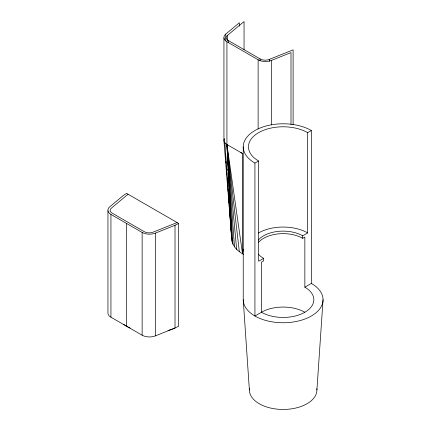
<?xml version="1.0" encoding="UTF-8"?>
<svg xmlns="http://www.w3.org/2000/svg" width="431" height="431" viewBox="0 0 431 431"><rect width="100%" height="100%" fill="white"/><g stroke="black" fill="none" stroke-linecap="round" stroke-linejoin="round"><path stroke-width="0.65" d="M243.547 254.312L242.513 253.789L242.529 153.517A36.84 21.27 0 0 1 240.881 152.504M316.914 389.953L323.051 299.717M243.305 249.156L242.513 253.789C236.808 250.508 231.108 244.722 231.846 237.632M225.736 40.837L225.736 34.119L239.35 22.762L239.35 26.124M227.649 40.606L227.649 35.223L244.048 21.55L244.048 49.813M128.055 194.236L111.661 207.909A6.697 3.868 0 0 0 112.507 213.329L144.04 231.539A6.842 3.949 0 0 0 153.431 232.023L177.114 222.558M304.852 312.254A30.698 17.725 0 0 0 261.439 312.254L254.926 316.009L254.926 163.112L258.616 160.984A34.69 20.025 0 0 1 258.616 132.656A34.69 20.025 0 0 1 307.675 132.656L311.365 130.528L311.365 283.426A39.911 23.042 0 0 1 298.419 321.003A39.911 23.042 0 0 1 243.235 299.717L243.235 146.82M258.368 254.139A27.627 15.952 0 0 0 263.61 258.363L258.616 261.245L258.616 160.984M258.368 240.029A27.627 15.952 0 0 1 302.681 235.8L307.675 232.918L307.675 132.656M258.368 242.534A27.627 15.952 0 0 1 302.681 238.311L304.852 237.055L304.852 287.186A30.698 17.725 0 0 1 301.835 313.779L298.494 315.066A30.698 17.725 0 0 1 261.439 312.254L261.439 262.123L263.61 260.868L263.61 258.363M304.852 287.186L311.365 283.426M178.633 223.436L126.536 193.357L123.358 195.453L109.743 206.805A10.349 5.975 0 0 0 110.934 214.428L142.138 232.444A10.349 5.975 0 0 0 155.343 233.133L175.013 225.273L178.633 223.436L178.633 326.202L175.013 328.039L155.343 335.9A10.349 5.975 0 0 1 142.138 335.21L110.934 317.2A10.349 5.975 0 0 1 107.949 313.509L107.949 210.743M227.649 35.223A6.697 3.868 0 0 0 228.495 40.643L260.028 58.853A6.842 3.949 0 0 0 269.418 59.338L293.107 49.872L293.107 124.564M225.736 34.119A10.349 5.975 0 0 0 226.927 41.742L258.126 59.758A10.349 5.975 0 0 0 271.336 60.448L291 52.587L291 124.457M242.529 153.517L226.927 144.509L224.869 142.817L223.937 140.824L223.937 38.057M242.513 253.789L226.927 144.509L226.927 41.742M239.334 251.693L226.927 144.509L231.722 238.742L223.937 140.824L224.239 138.766L224.335 140.107M236.657 249.382L226.927 144.509L232.034 241.516M234.523 246.882L226.927 144.509L232.977 244.248M225.946 161.577L226.043 162.918M226.399 167.616L226.496 168.957M226.749 172.314L226.9 174.323M227.202 178.353L227.352 180.363M227.6 183.719L227.805 186.402M228.004 189.085L228.204 191.773M228.403 194.456L228.656 197.813M228.807 199.822L229.06 203.179M229.211 205.194L229.507 209.218M229.61 210.56L230.364 220.624M230.466 221.965L231.722 238.742L231.366 232.708M224.869 142.817L231.722 238.742M243.235 299.717L249.377 389.953M227.778 169.022L227.864 170.358M228.29 177.055L228.376 178.391M229.082 193.842L229.163 195.184M229.513 201.218L229.675 203.895M230.025 209.924L230.143 211.939M230.499 217.967L230.655 220.65M230.736 221.987L230.811 223.328M230.973 226.011L231.248 230.698M302.681 235.8L302.681 238.311M271.336 60.448L271.336 124.925M269.418 59.338L269.418 61.358M260.028 58.853L260.028 60.868M258.126 59.758L258.126 128.939M228.495 40.643L228.495 42.664M175.013 225.273L175.013 328.039A36.84 21.27 0 0 1 167.945 330.496M155.343 233.133L155.343 335.9M142.138 232.444L142.138 335.21M126.536 223.436L126.536 326.202M110.934 214.428L110.934 317.2M316.839 388.681A33.769 19.497 0 0 1 283.145 409.45A33.769 19.497 0 0 1 249.447 388.681M254.926 163.112A39.911 23.042 0 0 1 254.926 130.528A39.911 23.042 0 0 1 311.365 130.528M258.616 232.918A34.69 20.025 0 0 1 307.675 232.918M130.162 328.039A36.84 21.27 0 0 1 123.853 324.478"/></g></svg>
